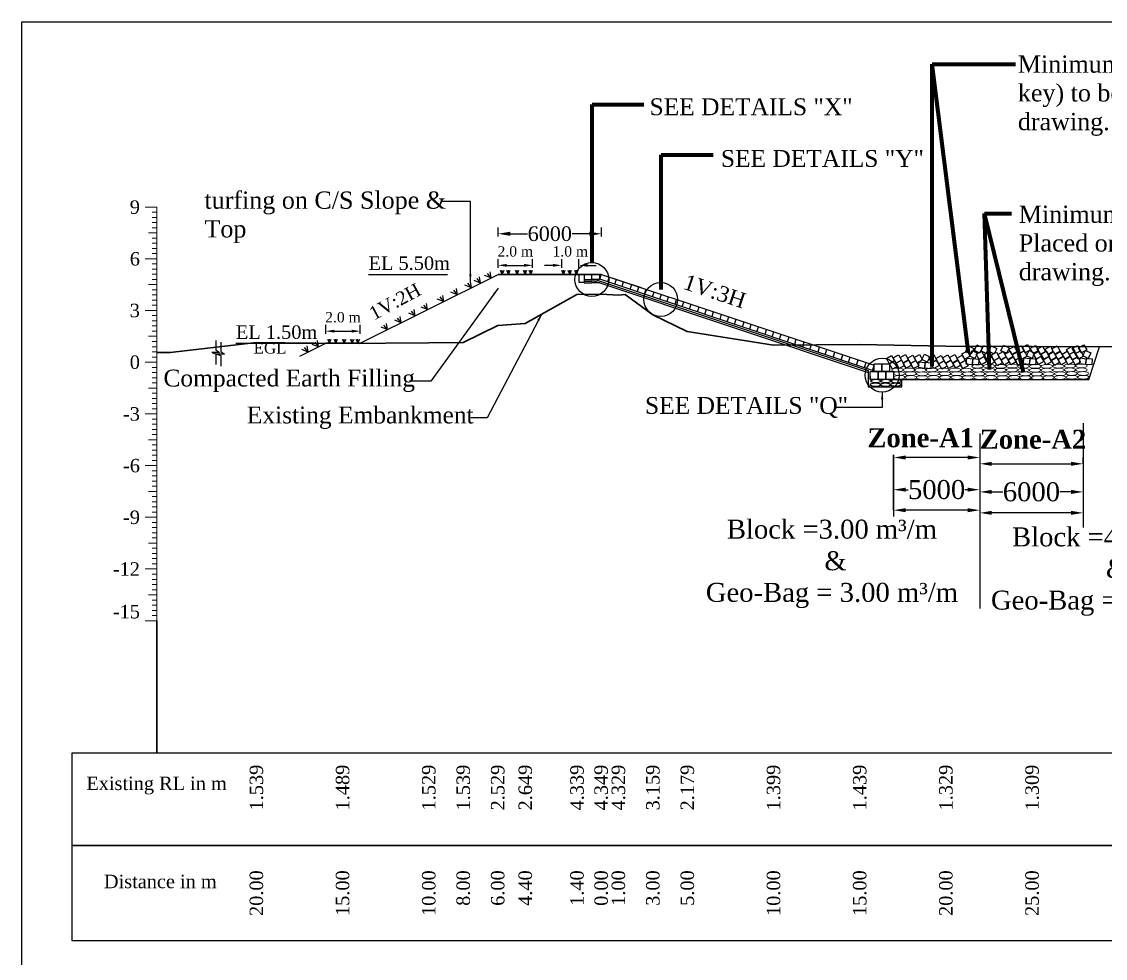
# Model space of a CAD drawing. Header units: metres. Extents: x -2434 to 11656, y -15288 to 8109.
# Drawn here: x 2300.5 to 2363.4, y -14402.8 to -14348.5 of the extents above; entities that cross this region are included whole.
import ezdxf
from ezdxf.enums import TextEntityAlignment as Align

# ---------------------------------------------------------------- set-up
doc = ezdxf.new("R2010")
doc.units = ezdxf.units.M
doc.linetypes.add('HIDDEN', pattern=[9.525, 6.35, -3.175])
doc.layers.add('GL', color=212, linetype='HIDDEN', lineweight=40)
doc.layers.add('LINES', color=7, linetype='Continuous', lineweight=18)
doc.layers.add('LINE', color=7, linetype='Continuous')
doc.styles.add('dim', font='isocp.shx')
doc.styles.add('liza', font='times.ttf', dxfattribs={"height": 2})
doc.styles.get("Standard").update_dxf_attribs({"font": 'times.ttf'})
doc.dimstyles.get("Standard").update_dxf_attribs({"dimtxt": 0.5, "dimasz": 0.4075, "dimexe": 0.364, "dimexo": 0.219, "dimgap": 0.09, "dimtad": 0, "dimdec": 0, "dimlfac": 1000, "dimzin": 0, "dimdsep": 46, "dimtxsty": 'Standard', "dimcen": 0.09, "dimadec": 0, "dimazin": 0, "dimtfac": 1, "dimtdec": 0, "dimtofl": 0, "dimtmove": 0, "dimatfit": 3, "dimfxl": 1, "dimtolj": 1, "dimtzin": 0, "dimarcsym": 0})
doc.dimstyles.new('STANDARD$0', dxfattribs={"dimscale": 0, "dimtxt": 8, "dimasz": 8, "dimexe": 4, "dimexo": 0, "dimgap": 2, "dimtad": 1, "dimdec": 0, "dimzin": 0, "dimdsep": 46, "dimtxsty": 'dim', "dimblk": 'DOTSMALL', "dimcen": 1, "dimclrd": 6, "dimclre": 6, "dimclrt": 256, "dimadec": 0, "dimazin": 0, "dimtfac": 1, "dimtdec": 0, "dimtix": 1, "dimtofl": 0, "dimtmove": 1, "dimatfit": 3, "dimldrblk": 'DOTSMALL', "dimfxl": 6, "dimtolj": 1, "dimtzin": 0, "dimarcsym": 0})

# ---------------------------------------------------------------- blocks, each defined once
blk = doc.blocks.new('*D1536')
at = {"color": 0, "lineweight": -2, "ltscale": 0.5}
for p, q in [((2328.137, -14360.928), (2328.137, -14360.414)), ((2334.137, -14360.928), (2334.137, -14360.414)), ((2328.837, -14360.778), (2329.841, -14360.778)), ((2333.437, -14360.778), (2332.433, -14360.778))]:
    blk.add_line(p, q, dxfattribs=at)
at = {"color": 0, "linetype": 'Continuous', "lineweight": -3, "ltscale": 0.5}
for points in [[(2328.837, -14360.661), (2328.837, -14360.895), (2328.137, -14360.778)], [(2333.437, -14360.661), (2333.437, -14360.895), (2334.137, -14360.778)]]:
    blk.add_solid(points, dxfattribs=at)
at = {"layer": 'Defpoints', "color": 0, "linetype": 'Continuous', "lineweight": -3, "ltscale": 0.5}
for p in [(2334.137, -14360.778), (2328.137, -14362.109), (2334.137, -14362.109)]:
    blk.add_point(p, dxfattribs=at)
at = {"color": 0, "linetype": 'Continuous', "lineweight": -3, "ltscale": 0.5, "insert": (2331.137, -14360.778), "char_height": 0.85, "attachment_point": 5}
blk.add_mtext('\\A1;6000', dxfattribs=at)
blk = doc.blocks.new('*D1537')
at = {"color": 0, "lineweight": -2, "ltscale": 0.5}
for p, q in [((2328.137, -14362.759), (2328.137, -14362.245)), ((2330.137, -14362.759), (2330.137, -14362.245)), ((2328.637, -14362.609), (2329.637, -14362.609))]:
    blk.add_line(p, q, dxfattribs=at)
at = {"color": 0, "linetype": 'Continuous', "lineweight": -3, "ltscale": 0.5}
for points in [[(2328.637, -14362.525), (2328.637, -14362.692), (2328.137, -14362.609)], [(2329.637, -14362.525), (2329.637, -14362.692), (2330.137, -14362.609)]]:
    blk.add_solid(points, dxfattribs=at)
at = {"layer": 'Defpoints', "color": 0, "linetype": 'Continuous', "lineweight": -3, "ltscale": 0.5}
for p in [(2330.137, -14362.609), (2328.137, -14363.94), (2330.137, -14363.807)]:
    blk.add_point(p, dxfattribs=at)
at = {"color": 0, "linetype": 'Continuous', "lineweight": -3, "ltscale": 0.5, "insert": (2329.137, -14361.804), "char_height": 0.85, "attachment_point": 5}
blk.add_mtext('\\A1;{\\H0.7059x;2.0 m}', dxfattribs=at)
blk = doc.blocks.new('*D1538')
at = {"color": 0, "lineweight": -2, "ltscale": 0.5}
for p, q in [((2331.825, -14362.759), (2331.825, -14362.245)), ((2332.825, -14362.759), (2332.825, -14362.245)), ((2331.325, -14362.609), (2330.825, -14362.609)), ((2333.325, -14362.609), (2333.825, -14362.609))]:
    blk.add_line(p, q, dxfattribs=at)
at = {"color": 0, "linetype": 'Continuous', "lineweight": -3, "ltscale": 0.5}
for points in [[(2331.325, -14362.525), (2331.325, -14362.692), (2331.825, -14362.609)], [(2333.325, -14362.525), (2333.325, -14362.692), (2332.825, -14362.609)]]:
    blk.add_solid(points, dxfattribs=at)
at = {"layer": 'Defpoints', "color": 0, "linetype": 'Continuous', "lineweight": -3, "ltscale": 0.5}
for p in [(2332.825, -14362.609), (2332.825, -14363.133), (2331.825, -14363.94)]:
    blk.add_point(p, dxfattribs=at)
at = {"color": 0, "linetype": 'Continuous', "lineweight": -3, "ltscale": 0.5, "insert": (2332.325, -14361.804), "char_height": 0.85, "attachment_point": 5}
blk.add_mtext('\\A1;{\\H0.7059x;1.0 m}', dxfattribs=at)
blk = doc.blocks.new('*D1539')
at = {"color": 0, "lineweight": -2, "ltscale": 0.5}
for p, q in [((2318.137, -14366.579), (2318.137, -14366.065)), ((2320.137, -14366.579), (2320.137, -14366.065)), ((2318.637, -14366.429), (2319.637, -14366.429))]:
    blk.add_line(p, q, dxfattribs=at)
at = {"color": 0, "linetype": 'Continuous', "lineweight": -3, "ltscale": 0.5}
for points in [[(2318.637, -14366.345), (2318.637, -14366.512), (2318.137, -14366.429)], [(2319.637, -14366.345), (2319.637, -14366.512), (2320.137, -14366.429)]]:
    blk.add_solid(points, dxfattribs=at)
at = {"layer": 'Defpoints', "color": 0, "linetype": 'Continuous', "lineweight": -3, "ltscale": 0.5}
for p in [(2320.137, -14366.429), (2318.137, -14367.133), (2320.137, -14367.133)]:
    blk.add_point(p, dxfattribs=at)
at = {"color": 0, "linetype": 'Continuous', "lineweight": -3, "ltscale": 0.5, "insert": (2319.137, -14365.624), "char_height": 0.85, "attachment_point": 5}
blk.add_mtext('\\A1;{\\H0.7059x;2.0 m}', dxfattribs=at)
blk = doc.blocks.new('*D1544')
at = {"color": 0, "lineweight": -2, "ltscale": 0.5}
for p, q in [((2351.077, -14375.476), (2351.077, -14375.99)), ((2351.777, -14375.626), (2351.93, -14375.626)), ((2355.377, -14375.626), (2355.223, -14375.626)), ((2356.077, -14375.476), (2356.077, -14375.99))]:
    blk.add_line(p, q, dxfattribs=at)
at = {"color": 0, "linetype": 'Continuous', "lineweight": -3, "ltscale": 0.5}
for points in [[(2351.777, -14375.509), (2351.777, -14375.742), (2351.077, -14375.626)], [(2355.377, -14375.509), (2355.377, -14375.742), (2356.077, -14375.626)]]:
    blk.add_solid(points, dxfattribs=at)
at = {"layer": 'Defpoints', "color": 0, "linetype": 'Continuous', "lineweight": -3, "ltscale": 0.5}
for p in [(2351.077, -14374.223), (2356.077, -14375.033), (2351.077, -14375.626)]:
    blk.add_point(p, dxfattribs=at)
at = {"color": 0, "linetype": 'Continuous', "lineweight": -3, "ltscale": 0.5, "insert": (2353.577, -14375.626), "char_height": 0.85, "attachment_point": 5}
blk.add_mtext('\\A1;{\\H1.294x;5000}', dxfattribs=at)
blk = doc.blocks.new('*D1545')
at = {"color": 0, "lineweight": -2, "ltscale": 0.5}
for p, q in [((2356.077, -14375.606), (2356.077, -14376.12)), ((2362.077, -14375.606), (2362.077, -14376.12)), ((2356.777, -14375.756), (2357.426, -14375.756)), ((2361.377, -14375.756), (2360.727, -14375.756))]:
    blk.add_line(p, q, dxfattribs=at)
at = {"color": 0, "linetype": 'Continuous', "lineweight": -3, "ltscale": 0.5}
for points in [[(2356.777, -14375.639), (2356.777, -14375.873), (2356.077, -14375.756)], [(2361.377, -14375.639), (2361.377, -14375.873), (2362.077, -14375.756)]]:
    blk.add_solid(points, dxfattribs=at)
at = {"layer": 'Defpoints', "color": 0, "linetype": 'Continuous', "lineweight": -3, "ltscale": 0.5}
for p in [(2356.077, -14374.928), (2362.077, -14374.917), (2362.077, -14375.756)]:
    blk.add_point(p, dxfattribs=at)
at = {"color": 0, "linetype": 'Continuous', "lineweight": -3, "ltscale": 0.5, "insert": (2359.077, -14375.756), "char_height": 0.85, "attachment_point": 5}
blk.add_mtext('\\A1;{\\H1.294x;6000}', dxfattribs=at)
blk = doc.blocks.new('*D1546')
at = {"color": 0, "lineweight": -2, "ltscale": 0.5}
for p, q in [((2351.077, -14373.609), (2351.077, -14374.123)), ((2355.377, -14373.759), (2351.777, -14373.759)), ((2356.077, -14373.609), (2356.077, -14374.123))]:
    blk.add_line(p, q, dxfattribs=at)
at = {"color": 0, "linetype": 'Continuous', "lineweight": -3, "ltscale": 0.5}
for points in [[(2351.777, -14373.643), (2351.777, -14373.876), (2351.077, -14373.759)], [(2355.377, -14373.643), (2355.377, -14373.876), (2356.077, -14373.759)]]:
    blk.add_solid(points, dxfattribs=at)
at = {"layer": 'Defpoints', "color": 0, "linetype": 'Continuous', "lineweight": -3, "ltscale": 0.5}
for p in [(2351.077, -14372.357), (2356.077, -14372.357), (2351.077, -14373.759)]:
    blk.add_point(p, dxfattribs=at)
at = {"color": 0, "linetype": 'Continuous', "lineweight": -3, "ltscale": 0.5, "insert": (2352.649, -14372.622), "char_height": 0.85, "attachment_point": 5}
blk.add_mtext('\\A1;{\\fTimes New Roman|b1|i0|c0|p18;\\H1.294x;Zone-A1}', dxfattribs=at)
blk = doc.blocks.new('*D1547')
at = {"color": 0, "lineweight": -2, "ltscale": 0.5}
for p, q in [((2362.077, -14374.125), (2362.077, -14373.761)), ((2356.077, -14373.975), (2356.077, -14374.489)), ((2356.777, -14374.125), (2361.377, -14374.125))]:
    blk.add_line(p, q, dxfattribs=at)
at = {"color": 0, "linetype": 'Continuous', "lineweight": -3, "ltscale": 0.5}
for points in [[(2356.777, -14374.008), (2356.777, -14374.242), (2356.077, -14374.125)], [(2361.377, -14374.008), (2361.377, -14374.242), (2362.077, -14374.125)]]:
    blk.add_solid(points, dxfattribs=at)
at = {"layer": 'Defpoints', "color": 0, "linetype": 'Continuous', "lineweight": -3, "ltscale": 0.5}
for p in [(2356.077, -14372.862), (2362.077, -14374.125), (2362.077, -14374.125)]:
    blk.add_point(p, dxfattribs=at)
at = {"color": 0, "linetype": 'Continuous', "lineweight": -3, "ltscale": 0.5, "insert": (2359.165, -14372.707), "char_height": 0.85, "attachment_point": 5}
blk.add_mtext('\\A1;{\\fTimes New Roman|b1|i0|c0|p18;\\H1.294x;Zone-A2}', dxfattribs=at)
blk = doc.blocks.new('*D1548')
at = {"color": 0, "lineweight": -2, "ltscale": 0.5}
for p, q in [((2351.077, -14376.666), (2351.077, -14377.18)), ((2355.377, -14376.816), (2351.777, -14376.816)), ((2356.077, -14376.666), (2356.077, -14377.18))]:
    blk.add_line(p, q, dxfattribs=at)
at = {"color": 0, "linetype": 'Continuous', "lineweight": -3, "ltscale": 0.5}
for points in [[(2351.777, -14376.699), (2351.777, -14376.933), (2351.077, -14376.816)], [(2355.377, -14376.699), (2355.377, -14376.933), (2356.077, -14376.816)]]:
    blk.add_solid(points, dxfattribs=at)
at = {"layer": 'Defpoints', "color": 0, "linetype": 'Continuous', "lineweight": -3, "ltscale": 0.5}
for p in [(2351.077, -14375.413), (2356.077, -14376.246), (2351.077, -14376.816)]:
    blk.add_point(p, dxfattribs=at)
at = {"color": 0, "linetype": 'Continuous', "lineweight": -3, "ltscale": 0.5, "insert": (2347.504, -14379.932), "char_height": 0.85, "attachment_point": 5}
blk.add_mtext('\\A1;{\\H1.294x;Block =3.00 \\A0;m³/m \\P &\\PGeo-Bag = 3.00 m³/m\\H0.7728x; }', dxfattribs=at)
blk = doc.blocks.new('*D1549')
at = {"color": 0, "lineweight": -2, "ltscale": 0.5}
for p, q in [((2356.077, -14376.821), (2356.077, -14377.335)), ((2362.077, -14376.821), (2362.077, -14377.335)), ((2361.377, -14376.971), (2356.777, -14376.971))]:
    blk.add_line(p, q, dxfattribs=at)
at = {"color": 0, "linetype": 'Continuous', "lineweight": -3, "ltscale": 0.5}
for points in [[(2356.777, -14376.854), (2356.777, -14377.087), (2356.077, -14376.971)], [(2361.377, -14376.854), (2361.377, -14377.087), (2362.077, -14376.971)]]:
    blk.add_solid(points, dxfattribs=at)
at = {"layer": 'Defpoints', "color": 0, "linetype": 'Continuous', "lineweight": -3, "ltscale": 0.5}
for p in [(2356.077, -14376.246), (2362.077, -14376.515), (2356.077, -14376.971)]:
    blk.add_point(p, dxfattribs=at)
at = {"color": 0, "linetype": 'Continuous', "lineweight": -3, "ltscale": 0.5, "insert": (2364.045, -14380.381), "char_height": 0.85, "attachment_point": 5}
blk.add_mtext('\\A1;{\\H1.294x;Block =4.00 \\A0;m³/m  \\P&\\PGeo-Bag = 4.00 m³/m\\H0.7728x; }', dxfattribs=at)

msp = doc.modelspace()

# ---------------------------------------------------------------- linework, layer by layer
at = {"color": 0, "linetype": 'Continuous', "lineweight": -3, "ltscale": 0.5}
for p, q in [((2320.102188, -14367.150119), (2328.136818, -14363.132804)), ((2320.623925, -14363.132804), (2325.20964, -14363.132804)), ((2327.725775, -14363.338326), (2327.515072, -14363.073347)), ((2327.725775, -14363.338326), (2327.667973, -14362.977021)), ((2328.136818, -14363.132804), (2334.136818, -14363.132804)), ((2334.136818, -14363.132804), (2328.136818, -14363.132804)), ((2328.258953, -14362.887195), (2328.373638, -14363.132804)), ((2328.373638, -14363.132804), (2328.479234, -14362.885206)), ((2328.373638, -14363.132804), (2328.373638, -14362.887884)), ((2328.621769, -14362.887195), (2328.736454, -14363.132804)), ((2328.736454, -14363.132804), (2328.84205, -14362.885206)), ((2328.736454, -14363.132804), (2328.736454, -14362.887884)), ((2329.120111, -14362.887195), (2329.234795, -14363.132804)), ((2329.234795, -14363.132804), (2329.340391, -14362.885206)), ((2329.234795, -14363.132804), (2329.234795, -14362.887884)), ((2329.583668, -14362.887195), (2329.698352, -14363.132804)), ((2329.698352, -14363.132804), (2329.803948, -14362.885206)), ((2329.698352, -14363.132804), (2329.698352, -14362.887884)), ((2329.913231, -14362.887195), (2330.027916, -14363.132804)), ((2330.027916, -14363.132804), (2330.133512, -14362.885206)), ((2330.027916, -14363.132804), (2330.027916, -14362.887884)), ((2331.812938, -14362.887195), (2331.927623, -14363.132804)), ((2331.927623, -14363.132804), (2332.033219, -14362.885206)), ((2331.927623, -14363.132804), (2331.927623, -14362.887884)), ((2332.17871, -14362.887195), (2332.293395, -14363.132804)), ((2332.293395, -14363.132804), (2332.398991, -14362.885206)), ((2332.293395, -14363.132804), (2332.293395, -14362.887884)), ((2332.563353, -14362.887195), (2332.678037, -14363.132804)), ((2332.678037, -14363.132804), (2332.783633, -14362.885206)), ((2332.678037, -14363.132804), (2332.678037, -14362.887884)), ((2326.586344, -14363.908041), (2326.206133, -14363.762627)), ((2326.586344, -14363.908041), (2326.375642, -14363.643062)), ((2326.586344, -14363.908041), (2326.528543, -14363.546737)), ((2327.124966, -14363.63873), (2326.744756, -14363.493316)), ((2327.124966, -14363.63873), (2326.914264, -14363.373751)), ((2327.124966, -14363.63873), (2327.067165, -14363.277425)), ((2327.725775, -14363.338326), (2327.345564, -14363.192911)), ((2333.125262, -14363.432804), (2333.125262, -14363.632804)), ((2324.980954, -14364.710736), (2324.923153, -14364.349432)), ((2325.779654, -14364.311386), (2325.399443, -14364.165972)), ((2325.779654, -14364.311386), (2325.568951, -14364.046407)), ((2325.779654, -14364.311386), (2325.721852, -14363.950082)), ((2324.046603, -14365.177912), (2323.835901, -14364.912932)), ((2324.046603, -14365.177912), (2323.988802, -14364.816607)), ((2324.980954, -14364.710736), (2324.600743, -14364.565322)), ((2324.980954, -14364.710736), (2324.770252, -14364.445757)), ((2322.519466, -14365.94148), (2322.461664, -14365.580176)), ((2323.331705, -14365.535361), (2322.951494, -14365.389947)), ((2323.331705, -14365.535361), (2323.121002, -14365.270382)), ((2323.331705, -14365.535361), (2323.273903, -14365.174056)), ((2324.046603, -14365.177912), (2323.666393, -14365.032497)), ((2321.724003, -14366.339212), (2321.343792, -14366.193797)), ((2321.724003, -14366.339212), (2321.513301, -14366.074233)), ((2321.724003, -14366.339212), (2321.666201, -14365.977907)), ((2322.519466, -14365.94148), (2322.139255, -14365.796066)), ((2322.519466, -14365.94148), (2322.308763, -14365.676501)), ((2318.237755, -14366.887195), (2318.352439, -14367.132804)), ((2318.352439, -14367.132804), (2318.458035, -14366.885206)), ((2318.352439, -14367.132804), (2318.352439, -14366.887884)), ((2318.60057, -14366.887195), (2318.715255, -14367.132804)), ((2318.715255, -14367.132804), (2318.820851, -14366.885206)), ((2318.715255, -14367.132804), (2318.715255, -14366.887884)), ((2319.098912, -14366.887195), (2319.213597, -14367.132804)), ((2319.213597, -14367.132804), (2319.319193, -14366.885206)), ((2319.213597, -14367.132804), (2319.213597, -14366.887884)), ((2319.562469, -14366.887195), (2319.677153, -14367.132804)), ((2319.677153, -14367.132804), (2319.782749, -14366.885206)), ((2319.677153, -14367.132804), (2319.677153, -14366.887884)), ((2319.892032, -14366.887195), (2320.006717, -14367.132804)), ((2320.006717, -14367.132804), (2320.112313, -14366.885206)), ((2320.006717, -14367.132804), (2320.006717, -14366.887884)), ((2311.753348, -14366.964553), (2311.753348, -14367.51784)), ((2311.753348, -14367.51784), (2311.976402, -14367.661083)), ((2312.046921, -14367.059014), (2312.046921, -14367.612301)), ((2312.927263, -14367.132804), (2317.512979, -14367.132804)), ((2316.62597, -14367.888228), (2318.136818, -14367.132804)), ((2317.124966, -14367.63873), (2316.744756, -14367.493316)), ((2317.124966, -14367.63873), (2316.914264, -14367.373751)), ((2317.124966, -14367.63873), (2317.067165, -14367.277425)), ((2317.725775, -14367.338326), (2317.345564, -14367.192911)), ((2317.725775, -14367.338326), (2317.515072, -14367.073347)), ((2317.725775, -14367.338326), (2317.667973, -14366.977021)), ((2320.136818, -14367.132804), (2318.136818, -14367.132804)), ((2362.413274, -14369.228304), (2363.018228, -14367.330942)), ((2311.976402, -14367.661083), (2311.523613, -14367.661083)), ((2311.523613, -14367.661083), (2311.767437, -14367.745616)), ((2311.767437, -14367.745616), (2311.767437, -14368.36217)), ((2312.269976, -14367.755544), (2311.817187, -14367.755544)), ((2311.817187, -14367.755544), (2312.061011, -14367.840078)), ((2312.046921, -14367.612301), (2312.269976, -14367.755544)), ((2312.061011, -14367.840078), (2312.061011, -14368.456631)), ((2351.07665, -14369.228304), (2362.413274, -14369.228304)), ((2362.07665, -14371.77028), (2362.07665, -14377.816435)), ((2356.07665, -14372.356978), (2356.07665, -14382.511002)), ((2308.333402, -14390.910761), (2303.398273, -14390.910761)), ((2303.398273, -14390.910761), (2303.398273, -14401.784577)), ((2303.398273, -14401.784577), (2449.784477, -14401.784577))]:
    msp.add_line(p, q, dxfattribs=at)
at = {"color": 0, "linetype": 'Continuous', "ltscale": 0.5}
for p, q in [((2332.825262, -14363.132804), (2332.825262, -14363.582804)), ((2333.575262, -14363.132804), (2332.825262, -14363.132804)), ((2333.125262, -14363.132804), (2333.125262, -14363.432804)), ((2333.575262, -14363.432804), (2333.575262, -14363.132804)), ((2333.575262, -14363.132804), (2334.025262, -14363.132804)), ((2334.025262, -14363.132804), (2334.025262, -14363.432804)), ((2334.029156, -14363.404101), (2334.113231, -14363.132804)), ((2334.115428, -14363.125715), (2334.11544, -14363.125678)), ((2334.136696, -14363.132804), (2336.434245, -14363.898654)), ((2334.136818, -14363.132804), (2349.952124, -14368.404409)), ((2332.825262, -14363.582804), (2333.125262, -14363.582804)), ((2333.125262, -14363.432804), (2333.575262, -14363.432804)), ((2333.125262, -14363.532804), (2333.575262, -14363.532804)), ((2333.125262, -14363.632804), (2333.575262, -14363.632804)), ((2334.025262, -14363.432804), (2333.575262, -14363.432804)), ((2333.751489, -14363.532804), (2333.575262, -14363.532804)), ((2334.051154, -14363.632804), (2333.575262, -14363.632804)), ((2333.751489, -14363.532804), (2349.612639, -14368.825765)), ((2333.766886, -14363.432804), (2349.612639, -14368.72026)), ((2334.025262, -14363.401123), (2349.952124, -14368.732791)), ((2334.494456, -14363.562097), (2334.581555, -14363.281045)), ((2334.914051, -14363.700079), (2335.000622, -14363.42073)), ((2334.914051, -14363.700079), (2335.000622, -14363.42073)), ((2335.33328, -14363.839243), (2335.419689, -14363.560414)), ((2335.79858, -14363.99724), (2335.885804, -14363.715781)), ((2336.217775, -14364.136513), (2336.304872, -14363.855466)), ((2336.218175, -14364.135222), (2336.304872, -14363.855466)), ((2336.637004, -14364.275677), (2336.723939, -14363.995151)), ((2337.102304, -14364.433673), (2337.190054, -14364.150518)), ((2337.520698, -14364.575531), (2337.609122, -14364.290203)), ((2337.521899, -14364.571656), (2337.609122, -14364.290203)), ((2337.939927, -14364.714694), (2338.028189, -14364.429887)), ((2338.405227, -14364.872691), (2338.494304, -14364.585254)), ((2338.824823, -14365.010673), (2338.91465, -14364.720815)), ((2338.824823, -14365.010673), (2338.913372, -14364.724939)), ((2339.244052, -14365.149837), (2339.332439, -14364.864624)), ((2339.709352, -14365.307833), (2339.798554, -14365.019991)), ((2340.128947, -14365.445815), (2340.218774, -14365.155958)), ((2340.217622, -14365.159675), (2340.218896, -14365.155564)), ((2340.548176, -14365.584979), (2340.63784, -14365.295646)), ((2341.013476, -14365.742975), (2341.103954, -14365.451018)), ((2341.432671, -14365.882249), (2341.522498, -14365.592391)), ((2341.433071, -14365.880957), (2341.52302, -14365.590706)), ((2341.8519, -14366.021413), (2341.941564, -14365.73208)), ((2342.3172, -14366.179409), (2342.407678, -14365.887451)), ((2342.736425, -14366.318584), (2342.826252, -14366.028727)), ((2342.736795, -14366.317391), (2342.826744, -14366.02714)), ((2343.155654, -14366.457748), (2343.245319, -14366.168416)), ((2343.620954, -14366.615745), (2343.711432, -14366.323787)), ((2344.040549, -14366.753727), (2344.130498, -14366.463475)), ((2344.040549, -14366.753727), (2344.130376, -14366.463869)), ((2344.459778, -14366.89289), (2344.549443, -14366.603558)), ((2344.925078, -14367.050887), (2345.015556, -14366.758929)), ((2344.930735, -14367.032633), (2345.013902, -14366.764267)), ((2345.344243, -14367.190259), (2345.434623, -14366.898618)), ((2345.810261, -14367.345939), (2345.900739, -14367.053981)), ((2345.815918, -14367.327685), (2345.899085, -14367.059319)), ((2346.229425, -14367.485311), (2346.319805, -14367.193669)), ((2346.695444, -14367.640987), (2346.785922, -14367.349029)), ((2346.701101, -14367.622733), (2346.784268, -14367.354367)), ((2347.114609, -14367.780359), (2347.204989, -14367.488718)), ((2347.580628, -14367.936035), (2347.671106, -14367.644077)), ((2347.586285, -14367.917781), (2347.669452, -14367.649415)), ((2347.69921, -14368.081782), (2347.70227, -14368.082803)), ((2348.045092, -14368.096729), (2348.13557, -14367.804771)), ((2348.050749, -14368.078475), (2348.133916, -14367.810109)), ((2348.464256, -14368.236101), (2348.554636, -14367.94446)), ((2348.930276, -14368.391777), (2349.020754, -14368.099819)), ((2348.935932, -14368.373523), (2349.019099, -14368.105157)), ((2349.39474, -14368.552471), (2349.488514, -14368.249877)), ((2349.400397, -14368.534217), (2349.488514, -14368.249877)), ((2349.612639, -14368.72026), (2349.612639, -14369.649303)), ((2349.8625, -14368.702528), (2349.952124, -14368.413328)), ((2349.868157, -14368.684275), (2349.952124, -14368.413328)), ((2349.726655, -14369.032801), (2349.726655, -14369.228304)), ((2351.565052, -14369.649303), (2351.565052, -14369.228304)), ((2349.612639, -14369.649303), (2351.565052, -14369.649303))]:
    msp.add_line(p, q, dxfattribs=at)
at = {"color": 7, "linetype": 'ByBlock', "lineweight": 30, "ltscale": 0.5}
for p, q in [((2351.07665, -14373.609342), (2351.07665, -14376.81586)), ((2308.333402, -14383.228304), (2308.333402, -14390.910761)), ((2308.333402, -14390.910761), (2308.333402, -14383.228304)), ((2303.398273, -14396.264832), (2449.784477, -14396.264832))]:
    msp.add_line(p, q, dxfattribs=at)
at = {"linetype": 'Continuous', "lineweight": -3, "ltscale": 0.5}
msp.add_line((2449.784477, -14390.910761), (2308.333402, -14390.910761), dxfattribs=at)
msp.add_line((2449.784477, -14390.910761), (2308.333402, -14390.910761), dxfattribs=at)
at = {"color": 0, "linetype": 'Continuous', "lineweight": -3, "ltscale": 0.5}
for points in [[(2355.590109, -14367.753563), (2355.27351, -14367.604348), (2355.422725, -14367.287749), (2355.739324, -14367.436964), (2355.590109, -14367.753563)], [(2356.082442, -14367.696588), (2355.765843, -14367.547373), (2355.915058, -14367.230774), (2356.231657, -14367.37999), (2356.082442, -14367.696588)], [(2356.455633, -14367.717287), (2356.139034, -14367.568072), (2356.288249, -14367.251473), (2356.604848, -14367.400689), (2356.455633, -14367.717287)], [(2356.916905, -14367.748371), (2356.600307, -14367.599156), (2356.749522, -14367.282557), (2357.066121, -14367.431772), (2356.916905, -14367.748371)], [(2357.62692, -14367.712118), (2357.310321, -14367.562903), (2357.459536, -14367.246304), (2357.776135, -14367.39552), (2357.62692, -14367.712118)], [(2358.247873, -14367.614167), (2357.943458, -14367.786885), (2357.77074, -14367.48247), (2358.075154, -14367.309752), (2358.247873, -14367.614167)], [(2358.651187, -14367.577519), (2358.346772, -14367.750237), (2358.174054, -14367.445822), (2358.478469, -14367.273104), (2358.651187, -14367.577519)], [(2359.013789, -14367.5103), (2358.709374, -14367.683019), (2358.536656, -14367.378604), (2358.841071, -14367.205886), (2359.013789, -14367.5103)], [(2359.477899, -14367.555353), (2359.173484, -14367.728071), (2359.000765, -14367.423656), (2359.30518, -14367.250938), (2359.477899, -14367.555353)], [(2359.894428, -14367.61277), (2359.590013, -14367.785488), (2359.417295, -14367.481073), (2359.72171, -14367.308355), (2359.894428, -14367.61277)], [(2360.346804, -14367.61277), (2360.042389, -14367.785488), (2359.869671, -14367.481073), (2360.174086, -14367.308355), (2360.346804, -14367.61277)], [(2360.741794, -14367.591233), (2360.437379, -14367.763951), (2360.264661, -14367.459536), (2360.569076, -14367.286818), (2360.741794, -14367.591233)], [(2361.58557, -14367.616355), (2361.281156, -14367.789074), (2361.108437, -14367.484659), (2361.412852, -14367.311941), (2361.58557, -14367.616355)], [(2361.915943, -14367.569882), (2361.611528, -14367.7426), (2361.43881, -14367.438185), (2361.743224, -14367.265467), (2361.915943, -14367.569882)], [(2362.28303, -14367.517791), (2361.978616, -14367.690509), (2361.805897, -14367.386094), (2362.110312, -14367.213376), (2362.28303, -14367.517791)], [(2351.141395, -14368.144945), (2350.83698, -14368.317664), (2350.664262, -14368.013249), (2350.968677, -14367.84053), (2351.141395, -14368.144945)], [(2351.324235, -14368.459895), (2351.01982, -14368.632614), (2350.847101, -14368.328199), (2351.151516, -14368.155481), (2351.324235, -14368.459895)], [(2351.53439, -14368.111575), (2351.229975, -14368.284293), (2351.057257, -14367.979878), (2351.361672, -14367.80716), (2351.53439, -14368.111575)], [(2351.714801, -14368.413881), (2351.410386, -14368.586599), (2351.237667, -14368.282185), (2351.542082, -14368.109466), (2351.714801, -14368.413881)], [(2351.938763, -14368.093256), (2351.634349, -14368.265974), (2351.46163, -14367.96156), (2351.766045, -14367.788841), (2351.938763, -14368.093256)], [(2352.121603, -14368.408206), (2351.817188, -14368.580925), (2351.64447, -14368.27651), (2351.948884, -14368.103791), (2352.121603, -14368.408206)], [(2352.361934, -14368.128805), (2352.057519, -14368.301523), (2351.884801, -14367.997108), (2352.189215, -14367.82439), (2352.361934, -14368.128805)], [(2352.542344, -14368.431111), (2352.23793, -14368.603829), (2352.065211, -14368.299414), (2352.369626, -14368.126696), (2352.542344, -14368.431111)], [(2352.757272, -14368.092416), (2352.452858, -14368.265134), (2352.280139, -14367.960719), (2352.584554, -14367.788001), (2352.757272, -14368.092416)], [(2353.036225, -14368.231108), (2352.719626, -14368.081892), (2352.868841, -14367.765293), (2353.18544, -14367.914509), (2353.036225, -14368.231108)], [(2353.593141, -14368.107527), (2353.288726, -14368.280245), (2353.116007, -14367.97583), (2353.420422, -14367.803112), (2353.593141, -14368.107527)], [(2353.718621, -14368.418093), (2353.414206, -14368.590811), (2353.241488, -14368.286396), (2353.545903, -14368.113678), (2353.718621, -14368.418093)], [(2354.006818, -14368.144945), (2353.702403, -14368.317664), (2353.529685, -14368.013249), (2353.8341, -14367.84053), (2354.006818, -14368.144945)], [(2354.189657, -14368.459895), (2353.885243, -14368.632614), (2353.712524, -14368.328199), (2354.016939, -14368.155481), (2354.189657, -14368.459895)], [(2354.399813, -14368.111575), (2354.095398, -14368.284293), (2353.92268, -14367.979878), (2354.227094, -14367.80716), (2354.399813, -14368.111575)], [(2354.580223, -14368.413881), (2354.275809, -14368.586599), (2354.10309, -14368.282185), (2354.407505, -14368.109466), (2354.580223, -14368.413881)], [(2354.804186, -14368.093256), (2354.499771, -14368.265974), (2354.327053, -14367.96156), (2354.631468, -14367.788841), (2354.804186, -14368.093256)], [(2354.987025, -14368.408206), (2354.682611, -14368.580925), (2354.509892, -14368.27651), (2354.814307, -14368.103791), (2354.987025, -14368.408206)], [(2355.227357, -14368.128805), (2354.922942, -14368.301523), (2354.750223, -14367.997108), (2355.054638, -14367.82439), (2355.227357, -14368.128805)], [(2355.407767, -14368.431111), (2355.103352, -14368.603829), (2354.930634, -14368.299414), (2355.235049, -14368.126696), (2355.407767, -14368.431111)], [(2355.518485, -14367.884192), (2355.21407, -14368.05691), (2355.041352, -14367.752495), (2355.345766, -14367.579777), (2355.518485, -14367.884192)], [(2355.633797, -14368.383748), (2355.286822, -14368.337833), (2355.332737, -14367.990858), (2355.679713, -14368.036773), (2355.633797, -14368.383748)], [(2355.797437, -14368.022883), (2355.480838, -14367.873668), (2355.630054, -14367.557069), (2355.946652, -14367.706284), (2355.797437, -14368.022883)], [(2356.001737, -14368.399592), (2355.652977, -14368.370152), (2355.682418, -14368.021392), (2356.031177, -14368.050833), (2356.001737, -14368.399592)], [(2356.354353, -14367.899303), (2356.049938, -14368.072021), (2355.87722, -14367.767606), (2356.181635, -14367.594888), (2356.354353, -14367.899303)], [(2356.479833, -14368.209869), (2356.175419, -14368.382587), (2356.0027, -14368.078172), (2356.307115, -14367.905454), (2356.479833, -14368.209869)], [(2356.804152, -14367.913599), (2356.499738, -14368.086317), (2356.327019, -14367.781902), (2356.631434, -14367.609184), (2356.804152, -14367.913599)], [(2356.929633, -14368.224165), (2356.625218, -14368.396883), (2356.4525, -14368.092468), (2356.756914, -14367.91975), (2356.929633, -14368.224165)], [(2357.21783, -14367.951017), (2356.913415, -14368.123735), (2356.740696, -14367.819321), (2357.045111, -14367.646602), (2357.21783, -14367.951017)], [(2357.400669, -14368.265967), (2357.096254, -14368.438686), (2356.923536, -14368.134271), (2357.227951, -14367.961553), (2357.400669, -14368.265967)], [(2357.610824, -14367.917647), (2357.30641, -14368.090365), (2357.133691, -14367.78595), (2357.438106, -14367.613232), (2357.610824, -14367.917647)], [(2357.791235, -14368.219953), (2357.48682, -14368.392671), (2357.314102, -14368.088256), (2357.618517, -14367.915538), (2357.791235, -14368.219953)], [(2358.015198, -14367.899328), (2357.710783, -14368.072046), (2357.538064, -14367.767631), (2357.842479, -14367.594913), (2358.015198, -14367.899328)], [(2358.198037, -14368.214278), (2357.893622, -14368.386996), (2357.720904, -14368.082582), (2358.025319, -14367.909863), (2358.198037, -14368.214278)], [(2358.438368, -14367.934876), (2358.133953, -14368.107595), (2357.961235, -14367.80318), (2358.26565, -14367.630462), (2358.438368, -14367.934876)], [(2358.618779, -14368.237182), (2358.314364, -14368.409901), (2358.141646, -14368.105486), (2358.44606, -14367.932768), (2358.618779, -14368.237182)], [(2358.833072, -14367.871092), (2358.528657, -14368.04381), (2358.355939, -14367.739395), (2358.660354, -14367.566677), (2358.833072, -14367.871092)], [(2358.948384, -14368.370648), (2358.601409, -14368.324733), (2358.647325, -14367.977758), (2358.9943, -14368.023673), (2358.948384, -14368.370648)], [(2359.112024, -14368.009783), (2358.795426, -14367.860568), (2358.944641, -14367.543969), (2359.26124, -14367.693185), (2359.112024, -14368.009783)], [(2359.316324, -14368.386492), (2358.967565, -14368.357052), (2358.997005, -14368.008293), (2359.345764, -14368.037733), (2359.316324, -14368.386492)], [(2359.66894, -14367.886203), (2359.364525, -14368.058921), (2359.191807, -14367.754506), (2359.496222, -14367.581788), (2359.66894, -14367.886203)], [(2359.794421, -14368.196769), (2359.490006, -14368.369487), (2359.317287, -14368.065072), (2359.621702, -14367.892354), (2359.794421, -14368.196769)], [(2360.118739, -14367.900499), (2359.814325, -14368.073217), (2359.641606, -14367.768802), (2359.946021, -14367.596084), (2360.118739, -14367.900499)], [(2360.24422, -14368.211065), (2359.939805, -14368.383783), (2359.767087, -14368.079368), (2360.071502, -14367.90665), (2360.24422, -14368.211065)], [(2360.532417, -14367.937917), (2360.228002, -14368.110636), (2360.055284, -14367.806221), (2360.359698, -14367.633502), (2360.532417, -14367.937917)], [(2360.715256, -14368.252867), (2360.410841, -14368.425586), (2360.238123, -14368.121171), (2360.542538, -14367.948453), (2360.715256, -14368.252867)], [(2360.925412, -14367.904547), (2360.620997, -14368.077265), (2360.448278, -14367.77285), (2360.752693, -14367.600132), (2360.925412, -14367.904547)], [(2361.105822, -14368.206853), (2360.801407, -14368.379571), (2360.628689, -14368.075156), (2360.933104, -14367.902438), (2361.105822, -14368.206853)], [(2361.329785, -14367.886228), (2361.02537, -14368.058946), (2360.852652, -14367.754532), (2361.157066, -14367.581813), (2361.329785, -14367.886228)], [(2361.512624, -14368.201178), (2361.20821, -14368.373897), (2361.035491, -14368.069482), (2361.339906, -14367.896763), (2361.512624, -14368.201178)], [(2361.752955, -14367.921777), (2361.448541, -14368.094495), (2361.275822, -14367.79008), (2361.580237, -14367.617362), (2361.752955, -14367.921777)], [(2361.933366, -14368.224083), (2361.628951, -14368.396801), (2361.456233, -14368.092386), (2361.760648, -14367.919668), (2361.933366, -14368.224083)], [(2362.093474, -14367.871779), (2361.78906, -14368.044498), (2361.616341, -14367.740083), (2361.920756, -14367.567364), (2362.093474, -14367.871779)], [(2362.208787, -14368.371336), (2361.861812, -14368.32542), (2361.907727, -14367.978445), (2362.254702, -14368.024361), (2362.208787, -14368.371336)], [(2362.372427, -14368.010471), (2362.055828, -14367.861256), (2362.205043, -14367.544657), (2362.521642, -14367.693872), (2362.372427, -14368.010471)], [(2362.576727, -14368.38718), (2362.227967, -14368.35774), (2362.257407, -14368.00898), (2362.606167, -14368.03842), (2362.576727, -14368.38718)], [(2352.872585, -14368.591972), (2352.52561, -14368.546057), (2352.571525, -14368.199082), (2352.9185, -14368.244997), (2352.872585, -14368.591972)], [(2353.240525, -14368.607816), (2352.891765, -14368.578376), (2352.921205, -14368.229617), (2353.269965, -14368.259057), (2353.240525, -14368.607816)]]:
    msp.add_lwpolyline(points, dxfattribs=at)
at = {"color": 0, "linetype": 'Continuous', "ltscale": 0.5}
for points in [[(2349.726655, -14368.778306), (2350.176653, -14368.778306), (2350.176653, -14369.228304), (2349.726655, -14369.228304), (2349.726655, -14368.778306)], [(2349.952124, -14368.328307), (2350.402122, -14368.328307), (2350.402122, -14368.778306), (2349.952124, -14368.778306), (2349.952124, -14368.328307)], [(2350.176653, -14368.778306), (2350.626652, -14368.778306), (2350.626652, -14369.228304), (2350.176653, -14369.228304), (2350.176653, -14368.778306)], [(2350.402122, -14368.328307), (2350.852121, -14368.328307), (2350.852121, -14368.778306), (2350.402122, -14368.778306), (2350.402122, -14368.328307)], [(2350.626652, -14368.778306), (2351.07665, -14368.778306), (2351.07665, -14369.228304), (2350.626652, -14369.228304), (2350.626652, -14368.778306)]]:
    msp.add_lwpolyline(points, dxfattribs=at)
at = {"color": 0, "linetype": 'ByBlock', "lineweight": 15, "ltscale": 0.5}
for centre in [(2351.306591, -14368.677807), (2351.406748, -14368.890826), (2351.971082, -14368.680857), (2352.071239, -14368.893876), (2352.635625, -14368.689984), (2352.735781, -14368.903003), (2353.292572, -14368.680647), (2353.392728, -14368.893666), (2353.960548, -14368.680647), (2354.060705, -14368.893666), (2354.633051, -14368.683837), (2354.733208, -14368.896856), (2355.298582, -14368.690356), (2355.398739, -14368.903375), (2355.956674, -14368.463435), (2355.956674, -14368.690356), (2356.05683, -14368.903375), (2356.622205, -14368.459058), (2356.622205, -14368.685979), (2356.722362, -14368.898998), (2357.294708, -14368.469745), (2357.294708, -14368.696666), (2357.961904, -14368.453726), (2357.961904, -14368.680647), (2358.062061, -14368.893666), (2358.620256, -14368.467394), (2358.620256, -14368.694315), (2358.720412, -14368.907334), (2359.299938, -14368.471585), (2359.299938, -14368.698506), (2359.971245, -14368.467394), (2359.971245, -14368.694315), (2360.071401, -14368.907334), (2360.642551, -14368.459012), (2360.642551, -14368.685932), (2360.742708, -14368.898952), (2361.31162, -14368.443924), (2361.31162, -14368.670845), (2361.411777, -14368.883864), (2361.983187, -14368.443924), (2361.983187, -14368.670845), (2362.083343, -14368.883864), (2351.410667, -14369.10827), (2352.075158, -14369.111321), (2352.739701, -14369.120448), (2353.396648, -14369.111111), (2354.064624, -14369.111111), (2354.737127, -14369.114301), (2355.402659, -14369.12082), (2356.06075, -14369.12082), (2356.726281, -14369.116443), (2357.394865, -14368.909685), (2357.398784, -14369.12713), (2358.06598, -14369.111111), (2358.724332, -14369.124778), (2359.400095, -14368.911525), (2359.404015, -14369.128969), (2360.075321, -14369.124778), (2360.746627, -14369.116396), (2361.415696, -14369.101309), (2362.087263, -14369.101309)]:
    msp.add_ellipse(centre, major_axis=(0.332737, 0.003266), ratio=0.329715771, dxfattribs=at)
at = {"color": 0, "linetype": 'Continuous', "ltscale": 0.5}
for centre in [(2350.044974, -14369.322966), (2350.634517, -14369.323216), (2351.226641, -14369.33483), (2350.025506, -14369.534737), (2350.615049, -14369.534986), (2351.209256, -14369.533043)]:
    msp.add_ellipse(centre, major_axis=(-0.297222, 0), ratio=0.351686318, dxfattribs=at)
at = {"layer": 'GL', "color": 6, "linetype": 'ByBlock', "lineweight": 30}
msp.add_lwpolyline([(2308.333402, -14367.671595), (2309.112541, -14367.663804), (2314.112541, -14367.093804), (2319.112541, -14367.143804), (2324.112541, -14367.103804), (2326.112541, -14367.093804), (2328.112541, -14366.103804), (2329.712541, -14365.983804), (2332.712541, -14364.293804), (2334.112541, -14364.283804), (2335.112541, -14364.342031), (2335.512541, -14364.303804), (2337.112541, -14365.473804), (2339.112541, -14366.453804), (2344.112541, -14367.233804), (2349.112541, -14367.193804), (2354.112541, -14367.303804), (2359.112541, -14367.323804), (2364.112541, -14367.333804)], dxfattribs=at)
at = {"layer": 'LINE', "color": 0, "linetype": 'ByBlock', "lineweight": -3, "ltscale": 0.5}
msp.add_lwpolyline([(2300.497649, -14348.470229), (2450.746688, -14348.470229), (2450.746688, -14451.932858), (2300.497649, -14451.932858)], close=True, dxfattribs=at)
at = {"layer": 'LINE', "color": 0, "lineweight": -3, "ltscale": 0.5}
for centre in [(2333.575262, -14363.432804), (2337.572153, -14364.590356), (2350.418042, -14368.985336)]:
    msp.add_circle(centre, 0.98143, dxfattribs=at)
at = {"layer": 'LINES'}
for p, q in [((2308.333402, -14359.228304), (2307.658402, -14359.228304)), ((2308.333402, -14359.228304), (2307.860902, -14359.228304)), ((2308.333402, -14383.228304), (2308.333402, -14359.228304)), ((2308.333402, -14359.528304), (2308.063402, -14359.528304)), ((2308.333402, -14359.828304), (2308.063402, -14359.828304)), ((2308.333402, -14360.128304), (2308.063402, -14360.128304)), ((2308.333402, -14360.428304), (2308.063402, -14360.428304)), ((2308.333402, -14360.728304), (2307.860902, -14360.728304)), ((2308.333402, -14360.728304), (2308.063402, -14360.728304)), ((2308.333402, -14361.028304), (2308.063402, -14361.028304)), ((2308.333402, -14361.328304), (2308.063402, -14361.328304)), ((2308.333402, -14361.628304), (2308.063402, -14361.628304)), ((2308.333402, -14362.228304), (2307.658402, -14362.228304)), ((2308.333402, -14362.228304), (2307.860902, -14362.228304)), ((2308.333402, -14361.928304), (2308.063402, -14361.928304)), ((2308.333402, -14362.228304), (2308.063402, -14362.228304)), ((2308.333402, -14362.528304), (2308.063402, -14362.528304)), ((2308.333402, -14362.828304), (2308.063402, -14362.828304)), ((2308.333402, -14363.128304), (2308.063402, -14363.128304)), ((2308.333402, -14363.728304), (2307.860902, -14363.728304)), ((2308.333402, -14363.428304), (2308.063402, -14363.428304)), ((2308.333402, -14363.728304), (2308.063402, -14363.728304)), ((2308.333402, -14364.028304), (2308.063402, -14364.028304)), ((2308.333402, -14364.328304), (2308.063402, -14364.328304)), ((2308.333402, -14364.628304), (2308.063402, -14364.628304)), ((2308.333402, -14364.928304), (2308.063402, -14364.928304)), ((2308.333402, -14365.228304), (2307.658402, -14365.228304)), ((2308.333402, -14365.228304), (2307.860902, -14365.228304)), ((2308.333402, -14365.228304), (2308.063402, -14365.228304)), ((2308.333402, -14365.528304), (2308.063402, -14365.528304)), ((2308.333402, -14365.828304), (2308.063402, -14365.828304)), ((2308.333402, -14366.128304), (2308.063402, -14366.128304)), ((2308.333402, -14366.728304), (2307.860902, -14366.728304)), ((2308.333402, -14366.428304), (2308.063402, -14366.428304)), ((2308.333402, -14366.728304), (2308.063402, -14366.728304)), ((2308.333402, -14367.028304), (2308.063402, -14367.028304)), ((2308.333402, -14367.328304), (2308.063402, -14367.328304)), ((2308.333402, -14367.628304), (2308.063402, -14367.628304)), ((2308.333402, -14367.928304), (2308.063402, -14367.928304)), ((2308.333402, -14368.228304), (2307.658402, -14368.228304)), ((2308.333402, -14368.228304), (2307.860902, -14368.228304)), ((2308.333402, -14368.228304), (2308.063402, -14368.228304)), ((2308.333402, -14368.528304), (2308.063402, -14368.528304)), ((2308.333402, -14368.828304), (2308.063402, -14368.828304)), ((2308.333402, -14369.128304), (2308.063402, -14369.128304)), ((2308.333402, -14369.728304), (2307.860902, -14369.728304)), ((2308.333402, -14369.428304), (2308.063402, -14369.428304)), ((2308.333402, -14369.728304), (2308.063402, -14369.728304)), ((2308.333402, -14370.028304), (2308.063402, -14370.028304)), ((2308.333402, -14370.328304), (2308.063402, -14370.328304)), ((2308.333402, -14370.628304), (2308.063402, -14370.628304)), ((2308.333402, -14371.228304), (2307.658402, -14371.228304)), ((2308.333402, -14371.228304), (2307.860902, -14371.228304)), ((2308.333402, -14370.928304), (2308.063402, -14370.928304)), ((2308.333402, -14371.228304), (2308.063402, -14371.228304)), ((2308.333402, -14371.528304), (2308.063402, -14371.528304)), ((2308.333402, -14371.828304), (2308.063402, -14371.828304)), ((2308.333402, -14372.128304), (2308.063402, -14372.128304)), ((2308.333402, -14372.428304), (2308.063402, -14372.428304)), ((2308.333402, -14372.728304), (2307.860902, -14372.728304)), ((2308.333402, -14372.728304), (2308.063402, -14372.728304)), ((2308.333402, -14373.028304), (2308.063402, -14373.028304)), ((2308.333402, -14373.328304), (2308.063402, -14373.328304)), ((2308.333402, -14373.628304), (2308.063402, -14373.628304)), ((2308.333402, -14374.228304), (2307.658402, -14374.228304)), ((2308.333402, -14374.228304), (2307.860902, -14374.228304)), ((2308.333402, -14373.928304), (2308.063402, -14373.928304)), ((2308.333402, -14374.228304), (2308.063402, -14374.228304)), ((2308.333402, -14374.528304), (2308.063402, -14374.528304)), ((2308.333402, -14374.828304), (2308.063402, -14374.828304)), ((2308.333402, -14375.128304), (2308.063402, -14375.128304)), ((2308.333402, -14375.428304), (2308.063402, -14375.428304)), ((2308.333402, -14375.728304), (2307.860902, -14375.728304)), ((2308.333402, -14375.728304), (2308.063402, -14375.728304)), ((2308.333402, -14376.028304), (2308.063402, -14376.028304)), ((2308.333402, -14376.328304), (2308.063402, -14376.328304)), ((2308.333402, -14376.628304), (2308.063402, -14376.628304)), ((2308.333402, -14376.928304), (2308.063402, -14376.928304)), ((2308.333402, -14377.228304), (2307.658402, -14377.228304)), ((2308.333402, -14377.228304), (2307.860902, -14377.228304)), ((2308.333402, -14377.228304), (2308.063402, -14377.228304)), ((2308.333402, -14377.528304), (2308.063402, -14377.528304)), ((2308.333402, -14377.828304), (2308.063402, -14377.828304)), ((2308.333402, -14378.128304), (2308.063402, -14378.128304)), ((2308.333402, -14378.728304), (2307.860902, -14378.728304)), ((2308.333402, -14378.428304), (2308.063402, -14378.428304)), ((2308.333402, -14378.728304), (2308.063402, -14378.728304)), ((2308.333402, -14379.028304), (2308.063402, -14379.028304)), ((2308.333402, -14379.328304), (2308.063402, -14379.328304)), ((2308.333402, -14379.628304), (2308.063402, -14379.628304)), ((2308.333402, -14379.928304), (2308.063402, -14379.928304)), ((2308.333402, -14380.228304), (2307.658402, -14380.228304)), ((2308.333402, -14380.228304), (2307.860902, -14380.228304)), ((2308.333402, -14380.228304), (2308.063402, -14380.228304)), ((2308.333402, -14380.528304), (2308.063402, -14380.528304)), ((2308.333402, -14380.828304), (2308.063402, -14380.828304)), ((2308.333402, -14381.128304), (2308.063402, -14381.128304)), ((2308.333402, -14381.728304), (2307.860902, -14381.728304)), ((2308.333402, -14381.428304), (2308.063402, -14381.428304)), ((2308.333402, -14381.728304), (2308.063402, -14381.728304)), ((2308.333402, -14382.028304), (2308.063402, -14382.028304)), ((2308.333402, -14382.328304), (2308.063402, -14382.328304)), ((2308.333402, -14383.228304), (2307.658402, -14383.228304)), ((2308.333402, -14383.228304), (2307.860902, -14383.228304)), ((2308.333402, -14382.628304), (2308.063402, -14382.628304)), ((2308.333402, -14382.928304), (2308.063402, -14382.928304)), ((2308.333402, -14383.228304), (2308.063402, -14383.228304))]:
    msp.add_line(p, q, dxfattribs=at)

# ---------------------------------------------------------------- texts
at = {"linetype": 'Continuous', "lineweight": -3, "ltscale": 0.5, "style": 'liza'}
for s, p in [('9', (2307.358402, -14359.228304)), ('6', (2307.358402, -14362.228304)), ('3', (2307.358402, -14365.228304)), ('0', (2307.358402, -14368.228304)), ('-3', (2307.358402, -14371.228304)), ('-6', (2307.358402, -14374.228304)), ('-9', (2307.358402, -14377.228304)), ('-12', (2307.358402, -14380.228304))]:
    msp.add_text(s, height=0.78, dxfattribs=at).set_placement(p, align=Align.MIDDLE_RIGHT)
msp.add_text('-15', height=0.78, dxfattribs=at).set_placement((2307.358402, -14383.093304), align=Align.RIGHT)
at = {"color": 7, "linetype": 'ByBlock', "lineweight": 30, "ltscale": 0.5, "style": 'liza'}
for s, p in [('1.539', (2314.112541, -14391.585761)), ('1.489', (2319.112541, -14391.585761)), ('1.529', (2324.112541, -14391.585761)), ('1.539', (2326.112541, -14391.585761)), ('2.529', (2328.112541, -14391.585761)), ('2.649', (2329.712541, -14391.585761)), ('4.339', (2332.712541, -14391.585761)), ('4.349', (2334.112541, -14391.585761)), ('4.329', (2335.112541, -14391.585761)), ('3.159', (2337.112541, -14391.585761)), ('2.179', (2339.112541, -14391.585761)), ('1.399', (2344.112541, -14391.585761)), ('1.439', (2349.112541, -14391.585761)), ('1.329', (2354.112541, -14391.585761)), ('1.309', (2359.112541, -14391.585761)), ('20.00', (2314.112541, -14397.710993)), ('15.00', (2319.112541, -14397.710993)), ('10.00', (2324.112541, -14397.710993)), ('8.00', (2326.112541, -14397.710993)), ('6.00', (2328.112541, -14397.710993)), ('4.40', (2329.712541, -14397.710993)), ('1.40', (2332.712541, -14397.710993)), ('0.00', (2334.112541, -14397.710993)), ('1.00', (2335.112541, -14397.710993)), ('3.00', (2337.112541, -14397.710993)), ('5.00', (2339.112541, -14397.710993)), ('10.00', (2344.112541, -14397.710993)), ('15.00', (2349.112541, -14397.710993)), ('20.00', (2354.112541, -14397.710993)), ('25.00', (2359.112541, -14397.710993))]:
    msp.add_text(s, height=0.78, rotation=90, dxfattribs=at).set_placement(p, align=Align.MIDDLE_RIGHT)
at = {"linetype": 'Continuous', "lineweight": -3, "ltscale": 0.5, "style": 'liza'}
msp.add_text('Existing RL in m', height=0.78, dxfattribs=at).set_placement((2304.249614, -14392.665757), align=Align.MIDDLE_LEFT)
at = {"linetype": 'Continuous', "lineweight": -3, "ltscale": 0.5, "insert": (2304.974102, -14397.968716), "char_height": 0.78, "width": 12.36484736, "attachment_point": 1, "style": 'liza'}
msp.add_mtext('{\\C0; Distance in m\\P }', dxfattribs=at)
at = {"layer": 'LINE', "color": 0, "linetype": 'ByBlock', "ltscale": 0.5}
for s, height, rotation, p in [('1V:2H', 0.78, 28.55600324, (2320.929618, -14365.81631)), ('1V:3H', 0.9, 341.55829616, (2338.80972, -14363.952049))]:
    msp.add_text(s, height=height, rotation=rotation, dxfattribs=at).set_placement(p)
at = {"layer": 'LINE', "color": 0, "linetype": 'ByBlock', "ltscale": 0.5, "attachment_point": 1}
for s, insert, char_height, width in [('\\pt15;Minimum 2 layers 350 x 350 x 350 C.C Blocks (excluding Blocks at key) to be Placed @ 7.00 m³/m (excluding void) as shown in the drawing. ', (2358.291579, -14350.432821), 1, 42.98997933), ('SEE DETAILS "X"', (2336.922418, -14352.918613), 0.97720969, 23.65276225), ('SEE DETAILS "Y"', (2341.059829, -14355.917989), 0.97720969, 23.65276225), ('turfing on C/S Slope & Top', (2311.102726, -14358.324656), 1, 14.92905432), ('Minimum 3 layers175 Kg Sand Filled Geo-bag to be Placed on River Bed @ 7.00 m³/m  as shown in drawing.', (2358.343138, -14359.144472), 1, 32.17619423), ('Compacted Earth Filling', (2308.721396, -14368.661023), 0.97720969, 22.37614392), ('SEE DETAILS "Q"', (2336.658733, -14370.249076), 0.97720969, 23.65276225), ('Existing Embankment', (2313.559115, -14370.804469), 0.97720969, 23.65276225)]:
    msp.add_mtext(s, dxfattribs=dict(at, insert=insert, char_height=char_height, width=width))
at = {"layer": 'LINE', "color": 7, "lineweight": 13, "ltscale": 0.5, "width": 30.04400339, "attachment_point": 1}
for s, insert, char_height in [('EL 5.50m ', (2320.621596, -14362.091981), 0.7817678), ('EL 1.50m ', (2312.924934, -14366.091981), 0.7817678), ('{\\H0.8314x;EGL} ', (2313.952496, -14367.078637), 0.78176775)]:
    msp.add_mtext(s, dxfattribs=dict(at, insert=insert, char_height=char_height))

# ---------------------------------------------------------------- dimensions: what is measured, and where the dimension line sits
at = {"color": 0, "linetype": 'Continuous', "lineweight": -3, "ltscale": 0.5}
dim = msp.add_linear_dim(base=(2334.136818, -14360.777961), p1=(2328.136818, -14362.108734), p2=(2334.136818, -14362.108734), dimstyle='STANDARD$0', override={"dimscale": 1, "dimtxt": 0.85, "dimasz": 0.7, "dimexe": 0.364, "dimexo": 0.219, "dimgap": 0.09, "dimtad": 0, "dimlfac": 1000, "dimtxsty": 'Standard', "dimcen": 0.09, "dimclrd": 0, "dimclre": 0, "dimclrt": 0, "dimtix": 0, "dimtmove": 2, "dimfxl": 0.15, "dimfxlon": 1}, dxfattribs=at)
dim.commit()
dim.dimension.update_dxf_attribs({"geometry": '*D1536', "text_midpoint": (2331.136818, -14360.777961)})
for base, p1, p2, text, override, picture, middle in [((2330.136818, -14362.608767), (2328.136818, -14363.939541), (2330.136818, -14363.806987), '{\\H0.7059x;2.0 m}', {"dimscale": 1, "dimtxt": 0.85, "dimasz": 0.5, "dimexe": 0.364, "dimexo": 0.219, "dimgap": 0.09, "dimtad": 0, "dimlfac": 1000, "dimtxsty": 'Standard', "dimcen": 0.09, "dimclrd": 0, "dimclre": 0, "dimclrt": 0, "dimtix": 0, "dimtmove": 2, "dimfxl": 0.15, "dimfxlon": 1}, '*D1537', (2329.136818, -14361.803703)), ((2332.825262, -14362.608767), (2331.825262, -14363.939541), (2332.825262, -14363.132804), '{\\H0.7059x;1.0 m}', {"dimscale": 1, "dimtxt": 0.85, "dimasz": 0.5, "dimexe": 0.364, "dimexo": 0.219, "dimgap": 0.09, "dimtad": 0, "dimlfac": 1000, "dimtxsty": 'Standard', "dimcen": 0.09, "dimclrd": 0, "dimclre": 0, "dimclrt": 0, "dimtix": 0, "dimtmove": 2, "dimfxl": 0.15, "dimfxlon": 1}, '*D1538', (2332.325262, -14361.803703)), ((2320.136818, -14366.428647), (2318.136818, -14367.132804), (2320.136818, -14367.132804), '{\\H0.7059x;2.0 m}', {"dimscale": 1, "dimtxt": 0.85, "dimasz": 0.5, "dimexe": 0.364, "dimexo": 0.219, "dimgap": 0.09, "dimtad": 0, "dimlfac": 1000, "dimtxsty": 'Standard', "dimcen": 0.09, "dimclrd": 0, "dimclre": 0, "dimclrt": 0, "dimtix": 0, "dimtmove": 2, "dimfxl": 0.15, "dimfxlon": 1}, '*D1539', (2319.136818, -14365.623583)), ((2351.07665, -14375.62581), (2356.07665, -14375.033034), (2351.07665, -14374.223446), '{\\H1.294x;5000}', {"dimscale": 1, "dimtxt": 0.85, "dimasz": 0.7, "dimexe": 0.364, "dimexo": 0.219, "dimgap": 0.09, "dimtad": 0, "dimlfac": 1000, "dimtxsty": 'Standard', "dimcen": 0.09, "dimclrd": 0, "dimclre": 0, "dimclrt": 0, "dimtix": 0, "dimtmove": 2, "dimfxl": 0.15, "dimfxlon": 1}, '*D1544', (2353.57665, -14375.62581)), ((2362.07665, -14375.755987), (2356.07665, -14374.928076), (2362.07665, -14374.916835), '{\\H1.294x;6000}', {"dimscale": 1, "dimtxt": 0.85, "dimasz": 0.7, "dimexe": 0.364, "dimexo": 0.219, "dimgap": 0.09, "dimtad": 0, "dimlfac": 1000, "dimtxsty": 'Standard', "dimcen": 0.09, "dimclrd": 0, "dimclre": 0, "dimclrt": 0, "dimtix": 0, "dimtmove": 2, "dimfxl": 0.15, "dimfxlon": 1}, '*D1545', (2359.07665, -14375.755987))]:
    dim = msp.add_linear_dim(base=base, p1=p1, p2=p2, text=text, dimstyle='STANDARD$0', override=override, dxfattribs=at)
    dim.commit()
    dim.dimension.update_dxf_attribs({"geometry": picture, "text_midpoint": middle})
for base, p1, p2, text, picture, middle in [((2351.07665, -14373.759342), (2356.07665, -14372.356978), (2351.07665, -14372.356978), '{\\fTimes New Roman|b1|i0|c0|p18;\\H1.294x;Zone-A1}', '*D1546', (2352.64887, -14372.621595)), ((2362.07665, -14374.125155), (2356.07665, -14372.862113), (2362.07665, -14374.125155), '{\\fTimes New Roman|b1|i0|c0|p18;\\H1.294x;Zone-A2}', '*D1547', (2359.164855, -14372.707487)), ((2351.07665, -14376.81586), (2356.07665, -14376.246001), (2351.07665, -14375.413496), '{\\H1.294x;Block =3.00 \\A0;m³/m \\P &\\PGeo-Bag = 3.00 m³/m\\H0.7728x; }', '*D1548', (2347.504426, -14379.931541)), ((2356.07665, -14376.970538), (2362.07665, -14376.51513), (2356.07665, -14376.246001), '{\\H1.294x;Block =4.00 \\A0;m³/m  \\P&\\PGeo-Bag = 4.00 m³/m\\H0.7728x; }', '*D1549', (2364.044533, -14380.381284))]:
    dim = msp.add_linear_dim(base=base, p1=p1, p2=p2, text=text, dimstyle='STANDARD$0', override={"dimscale": 1, "dimtxt": 0.85, "dimasz": 0.7, "dimexe": 0.364, "dimexo": 0.219, "dimgap": 0.09, "dimtad": 0, "dimlfac": 1000, "dimtxsty": 'Standard', "dimcen": 0.09, "dimclrd": 0, "dimclre": 0, "dimclrt": 0, "dimtix": 0, "dimtmove": 2, "dimfxl": 0.15, "dimfxlon": 1}, dxfattribs=at)
    dim.commit()
    dim.dimension.update_dxf_attribs({"geometry": picture, "text_midpoint": middle, "dimtype": 160})

# ---------------------------------------------------------------- leaders
for points in [[(2326.528543, -14363.546737), (2326.528543, -14358.913319), (2324.897728, -14358.913319)], [(2328.136818, -14363.939541), (2324.242339, -14369.339094), (2322.996587, -14369.339094)], [(2330.656679, -14365.45194), (2327.4977, -14371.462006), (2326.546572, -14371.462006)], [(2350.418042, -14369.966766), (2350.418042, -14370.864393), (2347.721603, -14370.864393)]]:
    msp.add_leader(points, dimstyle='Standard', override={"dimgap": 0.09, "dimtad": 0}, dxfattribs=at)
at = {"layer": 'LINE', "color": 7, "lineweight": 13, "ltscale": 0.5}
for points in [[(2353.327847, -14368.438604), (2353.327847, -14350.945035), (2358.155164, -14350.945035)], [(2355.43181, -14367.678955), (2353.327847, -14350.945035)], [(2333.584447, -14362.480697), (2333.584447, -14353.276746), (2336.598777, -14353.276746)], [(2337.590537, -14364.004271), (2337.590537, -14356.194113), (2340.604867, -14356.196241)], [(2356.645827, -14368.65756), (2356.346422, -14359.609022), (2357.926007, -14359.609022)], [(2358.616076, -14368.804061), (2356.346422, -14359.609022)]]:
    msp.add_leader(points, dimstyle='Standard', override={"dimtxt": 0.9, "dimasz": 0.7, "dimclrd": 7, "dimclre": 7, "dimclrt": 7, "dimlwd": 65535, "dimlwe": 65535}, dxfattribs=at)

doc.saveas('drawing.dxf')
